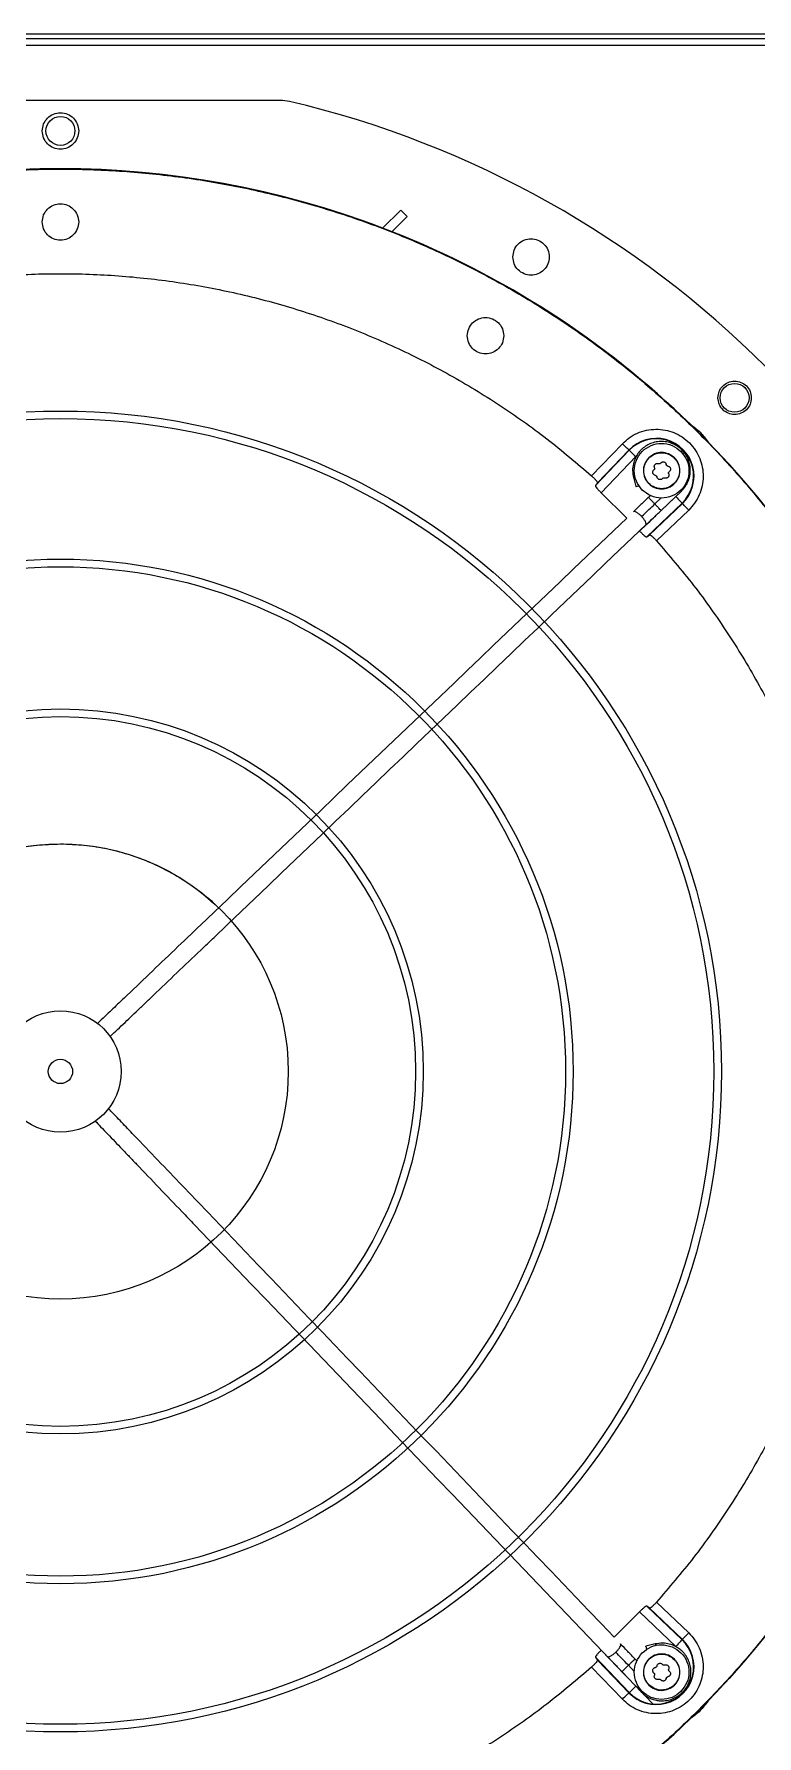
# Model space of a CAD drawing. Header units: inches. Extents: x 908 to 1218, y 494 to 690.
# Drawn here: x 1059.76 to 1069.13, y 553.98 to 576.06 of the extents above; entities that cross this region are included whole.
import ezdxf

# ---------------------------------------------------------------- set-up
doc = ezdxf.new("R2010")
doc.units = ezdxf.units.IN
doc.header["$MEASUREMENT"] = 0

msp = doc.modelspace()

# ---------------------------------------------------------------- linework, layer by layer
at = {"linetype": 'Continuous', "lineweight": 25}
for p, q in [((1073.6911, 576.0632), (1046.6853, 576.0632)), ((1073.6911, 576.0002), (1046.6853, 576.0002)), ((1046.7612, 575.9172), (1073.6152, 575.9172)), ((1062.976, 575.1995), (1057.2209, 575.1995)), ((1063.0664, 575.189), (1062.976, 575.1995)), ((1064.2759, 573.5433), (1064.5117, 573.7792)), ((1064.5117, 573.7792), (1064.5936, 573.694)), ((1064.5936, 573.694), (1064.3962, 573.4966)), ((1066.9857, 570.3298), (1067.3841, 570.7466)), ((1067.0353, 570.2027), (1067.4735, 570.6611)), ((1067.0622, 570.2389), (1067.4695, 570.665)), ((1067.5588, 570.5795), (1067.1108, 570.1108)), ((1067.4695, 570.665), (1067.4735, 570.6611)), ((1067.5278, 570.3142), (1067.5576, 570.192)), ((1067.0622, 570.2389), (1067.0353, 570.2027)), ((1067.1108, 570.1108), (1067.4408, 569.7809)), ((1067.6082, 569.6134), (1068.0769, 570.0614)), ((1067.7484, 570.0748), (1067.7233, 570.0509)), ((1067.8049, 569.9655), (1067.8846, 570.0417)), ((1067.8865, 569.8801), (1068.1513, 570.1332)), ((1067.7001, 569.5379), (1068.1585, 569.9761)), ((1068.1624, 569.972), (1067.7363, 569.5648)), ((1068.244, 569.8867), (1067.8272, 569.4883)), ((1068.1585, 569.9761), (1068.1624, 569.972)), ((1067.7001, 569.5379), (1067.7363, 569.5648)), ((1067.7363, 555.6373), (1067.7001, 555.6642)), ((1067.7001, 555.6642), (1068.1585, 555.226)), ((1067.8272, 555.7138), (1068.244, 555.3154)), ((1067.6082, 555.5887), (1067.2783, 555.2587)), ((1068.0769, 555.1406), (1067.6082, 555.5887)), ((1067.7363, 555.6373), (1068.1624, 555.23)), ((1068.1624, 555.23), (1068.1585, 555.226)), ((1067.1108, 555.0912), (1067.5588, 554.6225)), ((1067.8116, 555.1717), (1067.6894, 555.1419)), ((1067.3841, 554.4555), (1066.9857, 554.8723)), ((1067.0353, 554.9993), (1067.0622, 554.9632)), ((1067.0353, 554.9993), (1067.4735, 554.5409)), ((1067.4695, 554.5371), (1067.0622, 554.9632)), ((1067.3775, 554.813), (1067.6306, 554.5481)), ((1067.5391, 554.8148), (1067.4629, 554.8946)), ((1067.5722, 554.9511), (1067.5483, 554.9762)), ((1067.4735, 554.5409), (1067.4695, 554.5371))]:
    msp.add_line(p, q, dxfattribs=at)
at = {"linetype": 'Continuous', "lineweight": 25, "flags": 128}
for points in [[(1067.4695, 570.665), (1067.4676, 570.6668), (1067.4625, 570.6716), (1067.4546, 570.6792), (1067.4439, 570.6894), (1067.4311, 570.7017), (1067.4164, 570.7157), (1067.4006, 570.7308), (1067.3841, 570.7466)], [(1067.4735, 570.6611), (1067.4754, 570.6593), (1067.4804, 570.6545), (1067.4884, 570.6469), (1067.499, 570.6367), (1067.5119, 570.6244), (1067.5265, 570.6104), (1067.5424, 570.5953), (1067.5588, 570.5795)], [(1068.0769, 570.0614), (1068.0927, 570.045), (1068.1078, 570.0291), (1068.1218, 570.0145), (1068.1341, 570.0016), (1068.1443, 569.991), (1068.1519, 569.983), (1068.1567, 569.978), (1068.1585, 569.9761)], [(1068.244, 569.8867), (1068.2282, 569.9032), (1068.2131, 569.919), (1068.1991, 569.9336), (1068.1868, 569.9465), (1068.1766, 569.9571), (1068.169, 569.9651), (1068.1642, 569.9702), (1068.1624, 569.972)], [(1068.1585, 555.226), (1068.1567, 555.2241), (1068.1519, 555.2191), (1068.1443, 555.2111), (1068.1341, 555.2005), (1068.1218, 555.1876), (1068.1078, 555.173), (1068.0927, 555.1571), (1068.0769, 555.1406)], [(1068.1624, 555.23), (1068.1642, 555.2319), (1068.169, 555.2369), (1068.1766, 555.2449), (1068.1868, 555.2555), (1068.1991, 555.2684), (1068.2131, 555.2831), (1068.2282, 555.2989), (1068.244, 555.3154)], [(1067.5588, 554.6225), (1067.5424, 554.6068), (1067.5265, 554.5916), (1067.5119, 554.5776), (1067.499, 554.5653), (1067.4884, 554.5552), (1067.4804, 554.5476), (1067.4754, 554.5427), (1067.4735, 554.5409)], [(1067.3841, 554.4555), (1067.4006, 554.4712), (1067.4164, 554.4864), (1067.4311, 554.5004), (1067.4439, 554.5127), (1067.4546, 554.5229), (1067.4625, 554.5305), (1067.4676, 554.5353), (1067.4695, 554.5371)]]:
    msp.add_lwpolyline(points, dxfattribs=at)
at = {"linetype": 'Continuous', "lineweight": 25}
for centre, radius in [((1060.0984, 574.8058), 0.1875), ((1060.0984, 562.601), 11.7126), ((1068.8398, 571.3424), 0.1875), ((1060.0984, 562.601), 8.5704), ((1060.0984, 562.601), 8.472), ((1060.0984, 562.601), 6.6478), ((1060.0984, 562.601), 6.5493), ((1060.0984, 562.601), 4.7037), ((1060.0984, 562.601), 4.6053), ((1060.0984, 562.601), 0.7874), ((1060.0984, 562.601), 0.1575), ((1060.0984, 562.601), 0.1575)]:
    msp.add_circle(centre, radius, dxfattribs=at)
msp.add_circle((1060.0984, 562.601), 2.9528)
for centre, radius, start, end in [((1060.0984, 562.601), 12.9331, 13.26667, 76.73333), ((1060.0984, 562.601), 11.7147, 69.09994, 110.90006), ((1060.0984, 562.601), 11.7147, 45.79736, 68.46866), ((1067.8237, 570.3263), 0.4901, 313.70945, 136.29055), ((1067.8237, 570.3263), 0.4845, 313.70945, 136.29055), ((1060.0984, 562.601), 11.7147, 21.53134, 44.20264), ((1060.0984, 562.601), 12.9331, 283.26667, 346.73333), ((1060.0984, 562.601), 11.7147, 315.79736, 338.46866), ((1067.8237, 554.8758), 0.4901, 223.70945, 46.29055), ((1067.8237, 554.8758), 0.4845, 223.70945, 46.29055), ((1060.0984, 562.601), 11.7147, 291.53134, 314.20264)]:
    msp.add_arc(centre, radius, start, end, dxfattribs=at)
for points, knots in [([(1059.8622, 574.8058), (1059.8657, 574.8366), (1059.8728, 574.8983), (1059.9273, 574.977), (1060.0055, 575.0296), (1060.0984, 575.0481), (1060.1914, 575.0296), (1060.2696, 574.977), (1060.3241, 574.8983), (1060.3311, 574.8366), (1060.3347, 574.8058)], [0, 0, 0, 0, 0.1245349, 0.2497054, 0.3748574, 0.4999969, 0.6251426, 0.7502946, 0.8754651, 1, 1, 1, 1]), ([(1060.3347, 574.8058), (1060.331, 574.7745), (1060.3238, 574.7124), (1060.2688, 574.6338), (1060.1908, 574.5817), (1060.0984, 574.5634), (1060.0061, 574.5817), (1059.9281, 574.6338), (1059.8731, 574.7124), (1059.8658, 574.7745), (1059.8622, 574.8058)], [0, 0, 0, 0, 0.1262511, 0.2513295, 0.3756274, 0.5000031, 0.6243726, 0.7486705, 0.8737489, 1, 1, 1, 1]), ([(1048.3889, 562.601), (1048.3937, 562.8565), (1048.4034, 563.3674), (1048.4814, 564.1305), (1048.6055, 564.8871), (1048.7799, 565.6338), (1049.0024, 566.3676), (1049.2725, 567.0853), (1049.589, 567.7837), (1049.9505, 568.46), (1050.3554, 569.1111), (1050.802, 569.7344), (1051.2885, 570.3272), (1051.8126, 570.8868), (1052.3723, 571.411), (1052.965, 571.8975), (1053.5883, 572.3441), (1054.2395, 572.749), (1054.9158, 573.1105), (1055.6142, 573.4269), (1056.3319, 573.6971), (1057.0656, 573.9196), (1057.8124, 574.0938), (1058.569, 574.2187), (1059.3321, 574.2938), (1060.0984, 574.3189), (1060.8648, 574.2938), (1061.6279, 574.2187), (1062.3845, 574.0938), (1063.1313, 573.9196), (1063.865, 573.6971), (1064.5827, 573.4269), (1065.2811, 573.1105), (1065.9574, 572.749), (1066.6086, 572.3441), (1067.2318, 571.8975), (1067.8246, 571.411), (1068.3842, 570.8868), (1068.9084, 570.3272), (1069.3949, 569.7344), (1069.8415, 569.1111), (1070.2464, 568.46), (1070.6079, 567.7837), (1070.9244, 567.0853), (1071.1945, 566.3676), (1071.417, 565.6338), (1071.5913, 564.8871), (1071.7155, 564.1305), (1071.7935, 563.3674), (1071.8031, 562.8565), (1071.808, 562.601)], [0, 0, 0, 0, 0.0208333, 0.0416667, 0.0625, 0.0833333, 0.1041667, 0.125, 0.1458333, 0.1666667, 0.1875, 0.2083334, 0.2291667, 0.25, 0.2708334, 0.2916666, 0.3125, 0.3333333, 0.3541667, 0.375, 0.3958333, 0.4166666, 0.4375001, 0.4583333, 0.4791667, 0.5, 0.5208333, 0.5416667, 0.5625, 0.5833334, 0.6041667, 0.625, 0.6458334, 0.6666667, 0.6875, 0.7083334, 0.7291667, 0.75, 0.7708333, 0.7916667, 0.8125, 0.8333333, 0.8541667, 0.875, 0.8958333, 0.9166667, 0.9375, 0.9583333, 0.9791667, 1, 1, 1, 1]), ([(1059.8622, 573.6247), (1059.8658, 573.6556), (1059.8729, 573.7174), (1059.9275, 573.796), (1060.0056, 573.8486), (1060.0984, 573.867), (1060.1913, 573.8486), (1060.2694, 573.796), (1060.324, 573.7174), (1060.3311, 573.6556), (1060.3347, 573.6247)], [0, 0, 0, 0, 0.1249991, 0.2500007, 0.3749975, 0.4999969, 0.6250025, 0.7499993, 0.8750009, 1, 1, 1, 1]), ([(1060.3347, 573.6247), (1060.3311, 573.5937), (1060.324, 573.5319), (1060.2694, 573.4533), (1060.1913, 573.4007), (1060.0984, 573.3823), (1060.0056, 573.4007), (1059.9275, 573.4533), (1059.8729, 573.5319), (1059.8658, 573.5937), (1059.8622, 573.6247)], [0, 0, 0, 0, 0.1249991, 0.2500007, 0.3749975, 0.5000031, 0.6250025, 0.7499993, 0.8750009, 1, 1, 1, 1]), ([(1065.9646, 573.1706), (1065.968, 573.201), (1065.9749, 573.2621), (1066.0285, 573.3407), (1066.1063, 573.3939), (1066.1994, 573.413), (1066.2927, 573.395), (1066.3713, 573.3426), (1066.4263, 573.2637), (1066.4334, 573.2017), (1066.437, 573.1706)], [0, 0, 0, 0, 0.1228082, 0.2472162, 0.3726972, 0.4981629, 0.6236178, 0.749069, 0.8745261, 1, 1, 1, 1]), ([(1066.437, 573.1706), (1066.4334, 573.1394), (1066.4262, 573.077), (1066.3706, 572.998), (1066.2919, 572.946), (1066.1991, 572.9283), (1066.1068, 572.9472), (1066.0293, 572.9999), (1065.9752, 573.0783), (1065.9681, 573.1398), (1065.9646, 573.1706)], [0, 0, 0, 0, 0.1262372, 0.2524755, 0.3778371, 0.5021795, 0.6265873, 0.7511305, 0.8754503, 1, 1, 1, 1]), ([(1053.2112, 570.3298), (1053.4022, 570.493), (1053.7843, 570.8193), (1054.4006, 571.2543), (1055.0445, 571.6464), (1055.7158, 571.9898), (1056.4102, 572.2837), (1057.1241, 572.5263), (1057.8538, 572.7163), (1058.5954, 572.8528), (1059.3449, 572.9349), (1060.0984, 572.9624), (1060.852, 572.9349), (1061.6015, 572.8528), (1062.3431, 572.7163), (1063.0728, 572.5263), (1063.7867, 572.2837), (1064.4811, 571.9898), (1065.1524, 571.6464), (1065.7963, 571.2543), (1066.4126, 570.8193), (1066.7947, 570.493), (1066.9857, 570.3298)], [0, 0, 0, 0, 0.04999991, 0.09999992, 0.14999988, 0.19999993, 0.25, 0.30000004, 0.35000001, 0.40000012, 0.45000007, 0.49999985, 0.54999995, 0.5999999, 0.65000001, 0.69999997, 0.75000002, 0.80000009, 0.85, 0.89999996, 0.94999997, 1, 1, 1, 1]), ([(1065.374, 572.1478), (1065.3776, 572.1787), (1065.3847, 572.2405), (1065.4393, 572.3192), (1065.5174, 572.3717), (1065.6103, 572.3901), (1065.7031, 572.3717), (1065.7812, 572.3192), (1065.8358, 572.2405), (1065.8429, 572.1787), (1065.8465, 572.1478)], [0, 0, 0, 0, 0.1249991, 0.2499995, 0.3750006, 0.5, 0.6249994, 0.7500005, 0.8750009, 1, 1, 1, 1]), ([(1065.8465, 572.1478), (1065.8429, 572.1169), (1065.8358, 572.055), (1065.7812, 571.9764), (1065.7031, 571.9238), (1065.6103, 571.9054), (1065.5174, 571.9238), (1065.4393, 571.9764), (1065.3847, 572.055), (1065.3776, 572.1169), (1065.374, 572.1478)], [0, 0, 0, 0, 0.1249998, 0.2499996, 0.3750006, 0.5, 0.6249994, 0.7500004, 0.8750002, 1, 1, 1, 1]), ([(1068.6233, 571.3424), (1068.6265, 571.3703), (1068.6328, 571.4263), (1068.6819, 571.4982), (1068.7529, 571.547), (1068.8382, 571.5647), (1068.9239, 571.5482), (1068.996, 571.5001), (1069.0465, 571.4278), (1069.0531, 571.3709), (1069.0564, 571.3424)], [0, 0, 0, 0, 0.1231631, 0.246863, 0.3721336, 0.4977232, 0.6232986, 0.7488632, 0.8744251, 1, 1, 1, 1]), ([(1069.0564, 571.3424), (1069.0531, 571.3139), (1069.0465, 571.2567), (1068.9956, 571.1843), (1068.9234, 571.1365), (1068.8382, 571.1203), (1068.7536, 571.1377), (1068.6826, 571.186), (1068.633, 571.2579), (1068.6265, 571.3143), (1068.6233, 571.3424)], [0, 0, 0, 0, 0.1259762, 0.2519645, 0.3777906, 0.502428, 0.6266806, 0.7512172, 0.8757515, 1, 1, 1, 1]), ([(1067.3841, 570.7466), (1067.4129, 570.7735), (1067.4716, 570.8283), (1067.5789, 570.8873), (1067.6964, 570.9254), (1067.8187, 570.9385), (1067.9387, 570.9275), (1068.0537, 570.8936), (1068.1611, 570.8373), (1068.2568, 570.7593), (1068.3347, 570.6637), (1068.391, 570.5563), (1068.4249, 570.4413), (1068.4359, 570.3213), (1068.4228, 570.199), (1068.3847, 570.0815), (1068.3257, 569.9742), (1068.2709, 569.9155), (1068.244, 569.8867)], [0, 0, 0, 0, 0.0609957, 0.1240612, 0.1879934, 0.2514901, 0.3132975, 0.3737126, 0.4362133, 0.4999997, 0.5637869, 0.6262871, 0.6867027, 0.7485096, 0.812006, 0.875939, 0.9390046, 1, 1, 1, 1]), ([(1068.2659, 570.9991), (1068.3102, 570.9665), (1068.3988, 570.9014), (1068.4639, 570.8128), (1068.4965, 570.7685)], [0, 0, 0, 0, 0.4999994, 1, 1, 1, 1]), ([(1068.1498, 570.1317), (1068.1688, 570.1524), (1068.2048, 570.1915), (1068.2391, 570.2589), (1068.2584, 570.3218), (1068.2675, 570.3909), (1068.2632, 570.4644), (1068.2411, 570.5421), (1068.2045, 570.6117), (1068.1533, 570.673), (1068.09, 570.7223), (1068.0177, 570.7571), (1067.9397, 570.7758), (1067.86, 570.7776), (1067.7838, 570.763), (1067.7261, 570.7391), (1067.6847, 570.7145), (1067.653, 570.6913), (1067.6188, 570.6599), (1067.5827, 570.6162), (1067.5489, 570.5582), (1067.5238, 570.485), (1067.5125, 570.3973), (1067.5242, 570.3365), (1067.5303, 570.3044)], [0, 0, 0, 0, 0.0533824, 0.1009318, 0.1426412, 0.1785045, 0.2332103, 0.2817662, 0.3315126, 0.3821073, 0.4327365, 0.4833669, 0.5339956, 0.5846264, 0.6342116, 0.6807432, 0.7028677, 0.7260274, 0.7553999, 0.7912976, 0.8337155, 0.8826453, 0.9380769, 1, 1, 1, 1]), ([(1067.6428, 570.1454), (1067.6137, 570.1819), (1067.5557, 570.255), (1067.5302, 570.3964), (1067.5573, 570.5349), (1067.6363, 570.653), (1067.7543, 570.7319), (1067.8929, 570.759), (1068.0342, 570.7335), (1068.1073, 570.6755), (1068.1439, 570.6465)], [0, 0, 0, 0, 0.1250003, 0.2500002, 0.3750002, 0.5000005, 0.625, 0.7499994, 0.8749987, 1, 1, 1, 1]), ([(1068.1439, 570.6465), (1068.1729, 570.6099), (1068.2309, 570.5368), (1068.2564, 570.3954), (1068.2293, 570.2569), (1068.1504, 570.1388), (1068.0323, 570.0599), (1067.8938, 570.0328), (1067.7524, 570.0583), (1067.6793, 570.1163), (1067.6428, 570.1454)], [0, 0, 0, 0, 0.1249995, 0.2499998, 0.3750001, 0.4999996, 0.625001, 0.7500007, 0.8750004, 1, 1, 1, 1]), ([(1067.7263, 570.5629), (1067.7069, 570.5386), (1067.6682, 570.4898), (1067.6513, 570.3956), (1067.6693, 570.3032), (1067.7219, 570.2245), (1067.8006, 570.1719), (1067.893, 570.1539), (1067.9872, 570.1708), (1068.036, 570.2095), (1068.0604, 570.2289)], [0, 0, 0, 0, 0.1250014, 0.2500011, 0.3750001, 0.5000022, 0.6250005, 0.7499998, 0.874999, 1, 1, 1, 1]), ([(1068.0579, 570.2313), (1068.0339, 570.2122), (1067.9859, 570.1741), (1067.893, 570.1574), (1067.802, 570.1752), (1067.7244, 570.227), (1067.6726, 570.3046), (1067.6548, 570.3956), (1067.6715, 570.4885), (1067.7097, 570.5365), (1067.7287, 570.5605)], [0, 0, 0, 0, 0.1249992, 0.2500012, 0.3750002, 0.500002, 0.6250005, 0.750001, 0.8750015, 1, 1, 1, 1]), ([(1068.0604, 570.2289), (1068.0797, 570.2532), (1068.1184, 570.302), (1068.1354, 570.3962), (1068.1173, 570.4886), (1068.0647, 570.5673), (1067.986, 570.6199), (1067.8936, 570.638), (1067.7994, 570.621), (1067.7507, 570.5823), (1067.7263, 570.5629)], [0, 0, 0, 0, 0.12500061, 0.25000046, 0.37500109, 0.50000103, 0.6250023, 0.75000184, 0.87500138, 1, 1, 1, 1]), ([(1067.7287, 570.5605), (1067.7527, 570.5796), (1067.8008, 570.6177), (1067.8936, 570.6344), (1067.9846, 570.6166), (1068.0622, 570.5648), (1068.1141, 570.4872), (1068.1319, 570.3962), (1068.1151, 570.3034), (1068.077, 570.2553), (1068.0579, 570.2313)], [0, 0, 0, 0, 0.1250018, 0.25, 0.3750014, 0.5000005, 0.6250003, 0.7500003, 0.8750002, 1, 1, 1, 1]), ([(1067.8011, 570.4355), (1067.7998, 570.4396), (1067.7974, 570.4472), (1067.7984, 570.4593), (1067.8022, 570.4704), (1067.8073, 570.4765), (1067.8098, 570.4794)], [0, 0, 0, 0, 0.27248808, 0.5091998, 0.75921108, 1, 1, 1, 1]), ([(1067.8098, 570.4794), (1067.8128, 570.4819), (1067.8188, 570.487), (1067.8299, 570.4908), (1067.842, 570.4918), (1067.8496, 570.4894), (1067.8537, 570.4882)], [0, 0, 0, 0, 0.2407779, 0.4908172, 0.7274697, 1, 1, 1, 1]), ([(1067.8815, 570.4956), (1067.8797, 570.4937), (1067.8762, 570.4899), (1067.869, 570.4868), (1067.8611, 570.4859), (1067.8562, 570.4874), (1067.8537, 570.4882)], [0, 0, 0, 0, 0.2560671, 0.5001415, 0.7439934, 1, 1, 1, 1]), ([(1067.8815, 570.4956), (1067.8844, 570.4987), (1067.8898, 570.5046), (1067.9008, 570.5099), (1067.9123, 570.5119), (1067.924, 570.5105), (1067.9349, 570.5059), (1067.9438, 570.4983), (1067.9507, 570.4883), (1067.9525, 570.4805), (1067.9534, 570.4763)], [0, 0, 0, 0, 0.136208, 0.2545473, 0.3795528, 0.4999735, 0.6203654, 0.7453826, 0.8637258, 1, 1, 1, 1]), ([(1067.9737, 570.456), (1067.9712, 570.4566), (1067.9662, 570.4577), (1067.9599, 570.4625), (1067.9552, 570.4688), (1067.954, 570.4738), (1067.9534, 570.4763)], [0, 0, 0, 0, 0.2560537, 0.5000034, 0.743964, 1, 1, 1, 1]), ([(1066.9857, 570.3298), (1066.9967, 570.3196), (1067.0191, 570.2989), (1067.0454, 570.2702), (1067.0622, 570.2477), (1067.0622, 570.2418), (1067.0622, 570.2389)], [0, 0, 0, 0, 0.2442302, 0.496399, 0.7471999, 1, 1, 1, 1]), ([(1067.528, 570.3135), (1067.5294, 570.3138), (1067.5316, 570.3144), (1067.5475, 570.3183), (1067.5541, 570.3199)], [0, 0, 0, 0, 0.5873208, 1, 1, 1, 1]), ([(1067.8129, 570.3358), (1067.8087, 570.3368), (1067.8009, 570.3385), (1067.7909, 570.3454), (1067.7834, 570.3543), (1067.7787, 570.3652), (1067.7773, 570.377), (1067.7794, 570.3885), (1067.7846, 570.3994), (1067.7905, 570.4048), (1067.7936, 570.4077)], [0, 0, 0, 0, 0.1362365, 0.2545995, 0.379595, 0.5000201, 0.6204092, 0.7454425, 0.8637692, 1, 1, 1, 1]), ([(1067.8011, 570.4355), (1067.8018, 570.433), (1067.8033, 570.4282), (1067.8024, 570.4203), (1067.7993, 570.413), (1067.7955, 570.4095), (1067.7936, 570.4077)], [0, 0, 0, 0, 0.2539608, 0.4968323, 0.7441303, 1, 1, 1, 1]), ([(1067.8129, 570.3358), (1067.8155, 570.3352), (1067.8204, 570.3341), (1067.8268, 570.3294), (1067.8315, 570.323), (1067.8326, 570.318), (1067.8332, 570.3155)], [0, 0, 0, 0, 0.2560498, 0.4999957, 0.743968, 1, 1, 1, 1]), ([(1067.9052, 570.2962), (1067.9023, 570.2931), (1067.8968, 570.2872), (1067.8859, 570.2819), (1067.8744, 570.2799), (1067.8626, 570.2813), (1067.8517, 570.2859), (1067.8428, 570.2935), (1067.8359, 570.3035), (1067.8342, 570.3113), (1067.8332, 570.3155)], [0, 0, 0, 0, 0.1362283, 0.2545639, 0.3795683, 0.4999637, 0.6203747, 0.7453721, 0.8637327, 1, 1, 1, 1]), ([(1067.9052, 570.2962), (1067.9069, 570.2981), (1067.9104, 570.3019), (1067.9177, 570.305), (1067.9255, 570.3059), (1067.9304, 570.3044), (1067.9329, 570.3037)], [0, 0, 0, 0, 0.2560763, 0.5001028, 0.7439757, 1, 1, 1, 1]), ([(1067.9768, 570.3124), (1067.9739, 570.3099), (1067.9679, 570.3048), (1067.9567, 570.301), (1067.9446, 570.3), (1067.937, 570.3024), (1067.9329, 570.3037)], [0, 0, 0, 0, 0.2408302, 0.4908705, 0.7275207, 1, 1, 1, 1]), ([(1067.9737, 570.456), (1067.9779, 570.4551), (1067.9857, 570.4533), (1067.9957, 570.4464), (1068.0033, 570.4375), (1068.008, 570.4266), (1068.0093, 570.4149), (1068.0073, 570.4033), (1068.002, 570.3923), (1067.9961, 570.3869), (1067.993, 570.3841)], [0, 0, 0, 0, 0.1362536, 0.2546116, 0.3796065, 0.5000111, 0.6215282, 0.7440013, 0.8664885, 1, 1, 1, 1]), ([(1067.9856, 570.3563), (1067.9868, 570.3524), (1067.9892, 570.3447), (1067.9883, 570.3325), (1067.9843, 570.3212), (1067.9793, 570.3153), (1067.9768, 570.3124)], [0, 0, 0, 0, 0.2632983, 0.5150922, 0.7636713, 1, 1, 1, 1]), ([(1067.9856, 570.3563), (1067.9848, 570.3588), (1067.9833, 570.3637), (1067.9842, 570.3715), (1067.9873, 570.3788), (1067.9911, 570.3823), (1067.993, 570.3841)], [0, 0, 0, 0, 0.2559765, 0.4998978, 0.7439275, 1, 1, 1, 1]), ([(1067.0353, 570.2027), (1067.0353, 570.1998), (1067.0353, 570.194), (1067.0519, 570.1714), (1067.078, 570.1424), (1067.1, 570.1213), (1067.1108, 570.1108)], [0, 0, 0, 0, 0.25262762, 0.50325339, 0.75521812, 1, 1, 1, 1]), ([(1067.7233, 570.0509), (1067.69, 570.0191), (1067.6235, 569.9555), (1067.5592, 569.8941), (1067.5271, 569.8634)], [0, 0, 0, 0, 0.5, 1, 1, 1, 1]), ([(1067.5591, 570.1924), (1067.5587, 570.1923), (1067.5571, 570.1919), (1067.568, 570.1946), (1067.5845, 570.1986), (1067.5997, 570.2023), (1067.604, 570.2033)], [0, 0, 0, 0, 0.1242213, 0.4894435, 0.8549811, 1, 1, 1, 1]), ([(1067.8049, 569.9655), (1067.7945, 569.9764), (1067.7738, 569.9981), (1067.7468, 570.0263), (1067.7272, 570.0468), (1067.7246, 570.0495), (1067.7233, 570.0509)], [0, 0, 0, 0, 0.2429525, 0.4858993, 0.7429504, 1, 1, 1, 1]), ([(1068.1498, 570.1317), (1068.1492, 570.1322), (1068.1486, 570.1329), (1068.1409, 570.1409), (1068.1395, 570.1424)], [0, 0, 0, 0, 0.8130058, 1, 1, 1, 1]), ([(1067.6343, 569.8024), (1067.6235, 569.813), (1067.602, 569.834), (1067.5694, 569.8568), (1067.5413, 569.8692), (1067.5318, 569.8653), (1067.5271, 569.8634)], [0, 0, 0, 0, 0.2429509, 0.4859049, 0.7429536, 1, 1, 1, 1]), ([(1067.6343, 569.8024), (1067.6656, 569.8324), (1067.7216, 569.8859), (1067.7795, 569.9412), (1067.8049, 569.9655)], [0, 0, 0, 0, 0.5599009, 1, 1, 1, 1]), ([(1067.6903, 569.6926), (1067.6924, 569.6972), (1067.6967, 569.7065), (1067.6856, 569.7351), (1067.6644, 569.7688), (1067.6443, 569.7912), (1067.6343, 569.8024)], [0, 0, 0, 0, 0.2570484, 0.5140962, 0.7570465, 1, 1, 1, 1]), ([(1067.6903, 569.6926), (1067.7224, 569.7233), (1067.7867, 569.7847), (1067.8532, 569.8483), (1067.8865, 569.8801)], [0, 0, 0, 0, 0.49999688, 1, 1, 1, 1]), ([(1067.8865, 569.8801), (1067.8852, 569.8815), (1067.8826, 569.8842), (1067.8631, 569.9047), (1067.8361, 569.9329), (1067.8153, 569.9546), (1067.8049, 569.9655)], [0, 0, 0, 0, 0.2570507, 0.5140955, 0.7570486, 1, 1, 1, 1]), ([(1067.4407, 569.7809), (1065.6004, 568.0222), (1063.76, 566.2635), (1061.9197, 564.5048), (1061.8065, 564.3966), (1061.5834, 564.1835), (1061.2512, 563.866), (1061.0042, 563.63), (1060.8398, 563.4729), (1060.7576, 563.3943), (1060.6712, 563.3117), (1060.6121, 563.2552), (1060.5797, 563.2243)], [-4.1105294, -4.1105294, -4.1105294, -4.1105294, 0, 0, 0, 0.2528246, 0.4982351, 0.7409713, 0.8035953, 0.8647041, 0.924154, 0.9963735, 0.9963735, 0.9963735, 0.9963735]), ([(1060.7429, 563.0535), (1060.7669, 563.0765), (1060.8232, 563.1302), (1060.9114, 563.2145), (1061.0077, 563.3066), (1061.1049, 563.3995), (1061.2033, 563.4935), (1061.3715, 563.6542), (1061.6097, 563.8818), (1061.872, 564.1325), (1062.0324, 564.2858), (1062.0898, 564.3407), (1062.0898, 564.3407), (1062.0898, 564.3407), (1062.0898, 564.3407), (1063.9575, 566.1266), (1065.8251, 567.9126), (1067.6927, 569.6985)], [0.0036723, 0.0036723, 0.0036723, 0.0036723, 0.0570282, 0.1283208, 0.1993194, 0.2706881, 0.3438843, 0.4175641, 0.6437447, 0.8722989, 1, 1, 1, 1, 1, 1, 5.1531428, 5.1531428, 5.1531428, 5.1531428]), ([(1067.6082, 569.6134), (1067.6187, 569.6025), (1067.6398, 569.5805), (1067.6688, 569.5545), (1067.6914, 569.5379), (1067.6972, 569.5379), (1067.7001, 569.5379)], [0, 0, 0, 0, 0.2447869, 0.4967516, 0.7473742, 1, 1, 1, 1]), ([(1067.7363, 569.5648), (1067.7392, 569.5648), (1067.7451, 569.5648), (1067.7676, 569.548), (1067.7963, 569.5217), (1067.817, 569.4993), (1067.8272, 569.4883)], [0, 0, 0, 0, 0.252798, 0.5035995, 0.7557665, 1, 1, 1, 1]), ([(1067.8272, 569.4883), (1067.9904, 569.2972), (1068.3167, 568.9152), (1068.7517, 568.2989), (1069.1438, 567.655), (1069.4872, 566.9836), (1069.7812, 566.2893), (1070.0237, 565.5753), (1070.2139, 564.8457), (1070.3495, 564.1041), (1070.4348, 563.3546), (1070.4454, 562.8522), (1070.4506, 562.601)], [0, 0, 0, 0, 0.1, 0.1999999, 0.3, 0.4, 0.5, 0.6, 0.7, 0.8, 0.9, 1, 1, 1, 1]), ([(1058.1466, 564.8144), (1058.2161, 564.8733), (1058.3643, 564.9991), (1058.6156, 565.1602), (1058.8917, 565.302), (1059.1817, 565.4136), (1059.4816, 565.4938), (1059.7883, 565.5444), (1059.9951, 565.5506), (1060.0984, 565.5538)], [0, 0, 0, 0, 0.1279186, 0.2732661, 0.4186119, 0.5639605, 0.7093065, 0.8546544, 1, 1, 1, 1]), ([(1060.0984, 565.5538), (1060.2018, 565.5507), (1060.4086, 565.5444), (1060.7153, 565.4938), (1061.0153, 565.4137), (1061.305, 565.3018), (1061.5819, 565.1608), (1061.8407, 564.9899), (1062.0302, 564.8427), (1062.1248, 564.7455), (1062.1473, 564.7224)], [0, 0, 0, 0, 0.1367586, 0.2735174, 0.4102743, 0.5470337, 0.6837905, 0.8205489, 0.9573069, 1, 1, 1, 1]), ([(1071.808, 562.601), (1071.8031, 562.3456), (1071.7935, 561.8346), (1071.7155, 561.0715), (1071.5913, 560.315), (1071.417, 559.5682), (1071.1945, 558.8344), (1070.9244, 558.1168), (1070.6079, 557.4183), (1070.2464, 556.7421), (1069.8415, 556.0909), (1069.3949, 555.4676), (1068.9084, 554.8749), (1068.3842, 554.3152), (1067.8246, 553.7911), (1067.2318, 553.3046), (1066.6086, 552.858), (1065.9574, 552.453), (1065.2811, 552.0916), (1064.5827, 551.7751), (1063.865, 551.505), (1063.1313, 551.2824), (1062.3845, 551.1083), (1061.6279, 550.9834), (1060.8648, 550.9082), (1060.0984, 550.8831), (1059.3321, 550.9082), (1058.569, 550.9834), (1057.8124, 551.1083), (1057.0656, 551.2824), (1056.3319, 551.505), (1055.6142, 551.7751), (1054.9158, 552.0916), (1054.2395, 552.453), (1053.5883, 552.858), (1052.965, 553.3046), (1052.3723, 553.7911), (1051.8126, 554.3152), (1051.2885, 554.8749), (1050.802, 555.4676), (1050.3554, 556.0909), (1049.9505, 556.7421), (1049.589, 557.4183), (1049.2725, 558.1168), (1049.0024, 558.8344), (1048.7799, 559.5682), (1048.6055, 560.315), (1048.4814, 561.0715), (1048.4034, 561.8346), (1048.3937, 562.3456), (1048.3889, 562.601)], [0, 0, 0, 0, 0.0208333, 0.0416667, 0.0625, 0.0833333, 0.1041667, 0.125, 0.1458333, 0.1666667, 0.1875, 0.2083333, 0.2291667, 0.25, 0.2708333, 0.2916666, 0.3125, 0.3333333, 0.3541666, 0.375, 0.3958333, 0.4166666, 0.4375, 0.4583333, 0.4791667, 0.5, 0.5208333, 0.5416667, 0.5624999, 0.5833334, 0.6041667, 0.625, 0.6458333, 0.6666667, 0.6875, 0.7083334, 0.7291666, 0.75, 0.7708333, 0.7916666, 0.8125, 0.8333333, 0.8541667, 0.875, 0.8958333, 0.9166667, 0.9375, 0.9583333, 0.9791667, 1, 1, 1, 1]), ([(1070.4506, 562.601), (1070.4454, 562.3499), (1070.4348, 561.8475), (1070.3495, 561.098), (1070.2139, 560.3564), (1070.0237, 559.6267), (1069.7812, 558.9128), (1069.4872, 558.2184), (1069.1438, 557.5471), (1068.7517, 556.9032), (1068.3167, 556.2869), (1067.9904, 555.9048), (1067.8272, 555.7138)], [0, 0, 0, 0, 0.10000001, 0.20000001, 0.30000005, 0.40000004, 0.49999999, 0.59999998, 0.70000005, 0.80000007, 0.90000005, 1, 1, 1, 1]), ([(1067.2783, 555.2587), (1065.5215, 557.0972), (1063.7646, 558.9356), (1062.0078, 560.774), (1061.8977, 560.8891), (1061.6827, 561.1141), (1061.3634, 561.4483), (1061.1274, 561.6953), (1060.9703, 561.8597), (1060.8918, 561.9418), (1060.8077, 562.0298), (1060.7497, 562.0904), (1060.7173, 562.1244)], [-4.0895412, -4.0895412, -4.0895412, -4.0895412, 0, 0, 0, 0.2561027, 0.5005159, 0.7422669, 0.8046364, 0.8654965, 0.9247061, 1, 1, 1, 1]), ([(1060.5461, 561.9616), (1060.5707, 561.9359), (1060.626, 561.878), (1060.7119, 561.7881), (1060.804, 561.6917), (1060.8969, 561.5945), (1060.9909, 561.4961), (1061.1517, 561.328), (1061.3792, 561.0898), (1061.6294, 560.828), (1061.7821, 560.6682), (1061.8365, 560.6113), (1063.8172, 558.5386), (1065.7978, 556.466), (1067.7784, 554.3933)], [0, 0, 0, 0, 0.057144, 0.1285215, 0.1996015, 0.2710529, 0.3443346, 0.4181006, 0.6445454, 0.8733658, 1, 1, 1, 5.6105371, 5.6105371, 5.6105371, 5.6105371]), ([(1067.7001, 555.6642), (1067.6972, 555.6642), (1067.6914, 555.6642), (1067.6688, 555.6475), (1067.6398, 555.6215), (1067.6187, 555.5995), (1067.6082, 555.5887)], [0, 0, 0, 0, 0.2526263, 0.5032483, 0.7552171, 1, 1, 1, 1]), ([(1067.8272, 555.7138), (1067.817, 555.7028), (1067.7963, 555.6804), (1067.7676, 555.654), (1067.7451, 555.6373), (1067.7392, 555.6373), (1067.7363, 555.6373)], [0, 0, 0, 0, 0.2442298, 0.4963999, 0.7472022, 1, 1, 1, 1]), ([(1068.244, 555.3154), (1068.2709, 555.2866), (1068.3257, 555.2279), (1068.3847, 555.1206), (1068.4228, 555.0031), (1068.4359, 554.8808), (1068.4249, 554.7608), (1068.391, 554.6458), (1068.3347, 554.5384), (1068.2568, 554.4427), (1068.1611, 554.3647), (1068.0537, 554.3085), (1067.9387, 554.2746), (1067.8187, 554.2635), (1067.6964, 554.2767), (1067.5789, 554.3148), (1067.4716, 554.3737), (1067.4129, 554.4285), (1067.3841, 554.4555)], [0, 0, 0, 0, 0.06099541, 0.12406099, 0.18799425, 0.25149065, 0.31329752, 0.37371314, 0.43621329, 0.50000053, 0.56378692, 0.62628746, 0.68670259, 0.74851004, 0.81200664, 0.87593893, 0.93900436, 1, 1, 1, 1]), ([(1067.1108, 555.0912), (1067.1, 555.0808), (1067.078, 555.0596), (1067.0519, 555.0306), (1067.0353, 555.0081), (1067.0353, 555.0022), (1067.0353, 554.9993)], [0, 0, 0, 0, 0.244784, 0.4967467, 0.7473724, 1, 1, 1, 1]), ([(1067.19, 555.0092), (1067.1947, 555.007), (1067.204, 555.0027), (1067.2325, 555.0139), (1067.2662, 555.0351), (1067.2886, 555.0552), (1067.2998, 555.0652)], [0, 0, 0, 0, 0.257047, 0.5140928, 0.757042, 1, 1, 1, 1]), ([(1067.19, 555.0092), (1067.2207, 554.9771), (1067.2821, 554.9128), (1067.3457, 554.8462), (1067.3775, 554.813)], [0, 0, 0, 0, 0.4999977, 1, 1, 1, 1]), ([(1067.2998, 555.0652), (1067.3104, 555.0759), (1067.3314, 555.0974), (1067.3542, 555.1301), (1067.3666, 555.1581), (1067.3627, 555.1676), (1067.3608, 555.1724)], [0, 0, 0, 0, 0.2429528, 0.4859034, 0.7429515, 1, 1, 1, 1]), ([(1067.4629, 554.8946), (1067.4319, 554.927), (1067.3766, 554.9849), (1067.3233, 555.0406), (1067.2998, 555.0652)], [0, 0, 0, 0, 0.5598977, 1, 1, 1, 1]), ([(1067.5483, 554.9762), (1067.5165, 555.0094), (1067.4529, 555.076), (1067.3915, 555.1403), (1067.3608, 555.1724)], [0, 0, 0, 0, 0.5000023, 1, 1, 1, 1]), ([(1068.1439, 554.5556), (1068.1073, 554.5266), (1068.0342, 554.4685), (1067.8929, 554.4431), (1067.7543, 554.4702), (1067.6363, 554.5491), (1067.5573, 554.6671), (1067.5302, 554.8057), (1067.5557, 554.947), (1067.6137, 555.0201), (1067.6428, 555.0567)], [0, 0, 0, 0, 0.1250013, 0.2500006, 0.375, 0.4999995, 0.6249998, 0.7499998, 0.8749997, 1, 1, 1, 1]), ([(1067.6291, 554.5497), (1067.6496, 554.5308), (1067.6885, 554.495), (1067.7554, 554.4608), (1067.818, 554.4414), (1067.8865, 554.4321), (1067.9597, 554.436), (1068.037, 554.4575), (1068.1065, 554.4933), (1068.1679, 554.5436), (1068.2175, 554.606), (1068.2529, 554.6775), (1068.2725, 554.7548), (1068.2754, 554.834), (1068.262, 554.9099), (1068.2393, 554.9676), (1068.2155, 555.0092), (1068.193, 555.0411), (1068.1624, 555.0757), (1068.1197, 555.1125), (1068.0627, 555.1472), (1067.9906, 555.1738), (1067.9036, 555.1869), (1067.8429, 555.1768), (1067.8109, 555.1715)], [0, 0, 0, 0, 0.0533833, 0.1009346, 0.142644, 0.1785074, 0.2332135, 0.281771, 0.3315183, 0.3821157, 0.4327467, 0.483378, 0.5340095, 0.5846408, 0.6342263, 0.6807567, 0.7028803, 0.7260412, 0.7554145, 0.7913133, 0.8337285, 0.8826552, 0.9380816, 1, 1, 1, 1]), ([(1067.6428, 555.0567), (1067.6793, 555.0857), (1067.7524, 555.1438), (1067.8938, 555.1692), (1068.0323, 555.1422), (1068.1504, 555.0632), (1068.2293, 554.9452), (1068.2564, 554.8066), (1068.2309, 554.6653), (1068.1729, 554.5922), (1068.1439, 554.5556)], [0, 0, 0, 0, 0.1249996, 0.2499994, 0.3749991, 0.5000005, 0.625, 0.7500003, 0.8750005, 1, 1, 1, 1]), ([(1068.0604, 554.9732), (1068.036, 554.9925), (1067.9872, 555.0312), (1067.893, 555.0482), (1067.8006, 555.0302), (1067.7219, 554.9775), (1067.6693, 554.8988), (1067.6513, 554.8065), (1067.6682, 554.7122), (1067.7069, 554.6635), (1067.7263, 554.6391)], [0, 0, 0, 0, 0.125001, 0.2500002, 0.3749994, 0.4999978, 0.6249992, 0.7499989, 0.8749986, 1, 1, 1, 1]), ([(1067.7287, 554.6416), (1067.7097, 554.6656), (1067.6715, 554.7136), (1067.6548, 554.8065), (1067.6726, 554.8975), (1067.7244, 554.975), (1067.802, 555.0269), (1067.893, 555.0447), (1067.9859, 555.028), (1068.0339, 554.9898), (1068.0579, 554.9708)], [0, 0, 0, 0, 0.12499842, 0.24999885, 0.37499928, 0.49999769, 0.62499992, 0.7499986, 0.87500046, 1, 1, 1, 1]), ([(1067.6898, 555.1404), (1067.6897, 555.1408), (1067.6893, 555.1424), (1067.692, 555.1314), (1067.696, 555.115), (1067.6997, 555.0998), (1067.7008, 555.0954)], [0, 0, 0, 0, 0.1242208, 0.4894396, 0.8549734, 1, 1, 1, 1]), ([(1067.8109, 555.1715), (1067.8112, 555.1702), (1067.8118, 555.1679), (1067.8157, 555.1519), (1067.8173, 555.1454)], [0, 0, 0, 0, 0.5884596, 1, 1, 1, 1]), ([(1066.9857, 554.8723), (1066.7947, 554.7091), (1066.4126, 554.3828), (1065.7963, 553.9478), (1065.1524, 553.5557), (1064.4811, 553.2122), (1063.7867, 552.9183), (1063.0728, 552.6758), (1062.3431, 552.4857), (1061.6015, 552.3493), (1060.852, 552.2671), (1060.0984, 552.2397), (1059.3449, 552.2671), (1058.5954, 552.3493), (1057.8538, 552.4857), (1057.1241, 552.6758), (1056.4102, 552.9183), (1055.7158, 553.2122), (1055.0445, 553.5557), (1054.4006, 553.9478), (1053.7843, 554.3828), (1053.4022, 554.7091), (1053.2112, 554.8723)], [0, 0, 0, 0, 0.05000005, 0.10000004, 0.15000001, 0.19999991, 0.24999998, 0.30000002, 0.35, 0.4000001, 0.45000005, 0.50000015, 0.54999993, 0.59999988, 0.64999998, 0.69999996, 0.75000001, 0.80000007, 0.85000011, 0.90000008, 0.95000007, 1, 1, 1, 1]), ([(1067.0622, 554.9632), (1067.0622, 554.9602), (1067.0622, 554.9544), (1067.0454, 554.9319), (1067.0191, 554.9031), (1066.9967, 554.8824), (1066.9857, 554.8723)], [0, 0, 0, 0, 0.2528003, 0.5035956, 0.7557684, 1, 1, 1, 1]), ([(1067.3775, 554.813), (1067.3789, 554.8143), (1067.3816, 554.8169), (1067.4021, 554.8364), (1067.4303, 554.8634), (1067.452, 554.8842), (1067.4629, 554.8946)], [0, 0, 0, 0, 0.2570494, 0.5140947, 0.7570503, 1, 1, 1, 1]), ([(1067.4629, 554.8946), (1067.4738, 554.9049), (1067.4955, 554.9257), (1067.5237, 554.9527), (1067.5442, 554.9723), (1067.5469, 554.9749), (1067.5483, 554.9762)], [0, 0, 0, 0, 0.2429501, 0.4859003, 0.7429501, 1, 1, 1, 1]), ([(1067.7263, 554.6391), (1067.7507, 554.6198), (1067.7994, 554.5811), (1067.8936, 554.5641), (1067.986, 554.5822), (1068.0647, 554.6348), (1068.1173, 554.7135), (1068.1354, 554.8058), (1068.1184, 554.9001), (1068.0797, 554.9488), (1068.0604, 554.9732)], [0, 0, 0, 0, 0.1249986, 0.2499981, 0.3749977, 0.4999989, 0.6249988, 0.7499995, 0.8750001, 1, 1, 1, 1]), ([(1068.0579, 554.9708), (1068.077, 554.9467), (1068.1151, 554.8987), (1068.1319, 554.8058), (1068.1141, 554.7148), (1068.0622, 554.6373), (1067.9846, 554.5854), (1067.8936, 554.5676), (1067.8008, 554.5844), (1067.7527, 554.6225), (1067.7287, 554.6416)], [0, 0, 0, 0, 0.1249998, 0.2499997, 0.3749997, 0.4999995, 0.6249986, 0.75, 0.8749982, 1, 1, 1, 1]), ([(1067.7936, 554.7943), (1067.7905, 554.7972), (1067.7846, 554.8026), (1067.7794, 554.8136), (1067.7773, 554.8251), (1067.7787, 554.8369), (1067.7834, 554.8477), (1067.7909, 554.8567), (1067.8009, 554.8636), (1067.8087, 554.8653), (1067.8129, 554.8663)], [0, 0, 0, 0, 0.1362216, 0.2545532, 0.379562, 0.4999749, 0.6203673, 0.7453763, 0.8637368, 1, 1, 1, 1]), ([(1067.7936, 554.7943), (1067.7955, 554.7925), (1067.7993, 554.789), (1067.8024, 554.7818), (1067.8033, 554.7739), (1067.8018, 554.769), (1067.8011, 554.7666)], [0, 0, 0, 0, 0.2560531, 0.5000945, 0.7459767, 1, 1, 1, 1]), ([(1067.8332, 554.8866), (1067.8326, 554.884), (1067.8315, 554.879), (1067.8268, 554.8727), (1067.8204, 554.868), (1067.8155, 554.8668), (1067.8129, 554.8663)], [0, 0, 0, 0, 0.2560163, 0.5000058, 0.7439427, 1, 1, 1, 1]), ([(1067.8332, 554.8866), (1067.8342, 554.8907), (1067.8359, 554.8985), (1067.8428, 554.9086), (1067.8517, 554.9161), (1067.8626, 554.9208), (1067.8744, 554.9222), (1067.8859, 554.9201), (1067.8968, 554.9149), (1067.9023, 554.909), (1067.9052, 554.9059)], [0, 0, 0, 0, 0.1362521, 0.2546056, 0.3795981, 0.500013, 0.6204075, 0.7454339, 0.8637686, 1, 1, 1, 1]), ([(1067.9329, 554.8984), (1067.9304, 554.8976), (1067.9255, 554.8961), (1067.9177, 554.8971), (1067.9104, 554.9002), (1067.9069, 554.9039), (1067.9052, 554.9059)], [0, 0, 0, 0, 0.2559443, 0.4998938, 0.7439118, 1, 1, 1, 1]), ([(1067.9329, 554.8984), (1067.937, 554.8997), (1067.9446, 554.9021), (1067.9567, 554.9011), (1067.9679, 554.8973), (1067.9739, 554.8922), (1067.9768, 554.8897)], [0, 0, 0, 0, 0.2724774, 0.5091791, 0.7592108, 1, 1, 1, 1]), ([(1067.993, 554.818), (1067.9961, 554.8152), (1068.002, 554.8097), (1068.0073, 554.7988), (1068.0093, 554.7872), (1068.008, 554.7755), (1068.0033, 554.7647), (1067.9959, 554.7558), (1067.9859, 554.7488), (1067.978, 554.747), (1067.9737, 554.7461)], [0, 0, 0, 0, 0.133503, 0.2559895, 0.3784693, 0.4992582, 0.6215441, 0.7395314, 0.8618668, 1, 1, 1, 1]), ([(1067.9768, 554.8897), (1067.9793, 554.8867), (1067.9844, 554.8807), (1067.9883, 554.8694), (1067.9892, 554.8573), (1067.9868, 554.8497), (1067.9856, 554.8458)], [0, 0, 0, 0, 0.2407852, 0.4907939, 0.7366133, 1, 1, 1, 1]), ([(1067.993, 554.818), (1067.9911, 554.8198), (1067.9873, 554.8233), (1067.9842, 554.8305), (1067.9833, 554.8383), (1067.9848, 554.8432), (1067.9856, 554.8458)], [0, 0, 0, 0, 0.256057, 0.5001021, 0.7440004, 1, 1, 1, 1]), ([(1067.6291, 554.5497), (1067.6296, 554.5502), (1067.6303, 554.5509), (1067.6383, 554.5586), (1067.6398, 554.56)], [0, 0, 0, 0, 0.81299953, 1, 1, 1, 1]), ([(1067.8098, 554.7226), (1067.8073, 554.7256), (1067.8022, 554.7316), (1067.7984, 554.7427), (1067.7974, 554.7548), (1067.7998, 554.7625), (1067.8011, 554.7666)], [0, 0, 0, 0, 0.24081303, 0.4908788, 0.72751784, 1, 1, 1, 1]), ([(1067.8537, 554.7139), (1067.8496, 554.7126), (1067.842, 554.7102), (1067.8299, 554.7112), (1067.8188, 554.715), (1067.8128, 554.7201), (1067.8098, 554.7226)], [0, 0, 0, 0, 0.2724315, 0.5091287, 0.7591637, 1, 1, 1, 1]), ([(1067.8537, 554.7139), (1067.8562, 554.7147), (1067.8611, 554.7162), (1067.869, 554.7152), (1067.8762, 554.7121), (1067.8797, 554.7084), (1067.8815, 554.7065)], [0, 0, 0, 0, 0.2560002, 0.499859, 0.7438613, 1, 1, 1, 1]), ([(1067.9534, 554.7257), (1067.9525, 554.7216), (1067.9507, 554.7138), (1067.9438, 554.7037), (1067.9349, 554.6962), (1067.924, 554.6915), (1067.9123, 554.6901), (1067.9008, 554.6922), (1067.8898, 554.6975), (1067.8844, 554.7033), (1067.8815, 554.7065)], [0, 0, 0, 0, 0.1362477, 0.2546166, 0.3796113, 0.5000308, 0.6204266, 0.7454552, 0.8637703, 1, 1, 1, 1]), ([(1067.9534, 554.7257), (1067.954, 554.7283), (1067.9552, 554.7333), (1067.9599, 554.7396), (1067.9662, 554.7443), (1067.9712, 554.7455), (1067.9737, 554.7461)], [0, 0, 0, 0, 0.2560174, 0.4999927, 0.7439416, 1, 1, 1, 1]), ([(1068.4965, 554.4336), (1068.4639, 554.3892), (1068.3988, 554.3006), (1068.3102, 554.2355), (1068.2659, 554.203)], [0, 0, 0, 0, 0.5000006, 1, 1, 1, 1])]:
    msp.add_open_spline(points, degree=3, knots=knots, dxfattribs=at)

doc.saveas('drawing.dxf')
